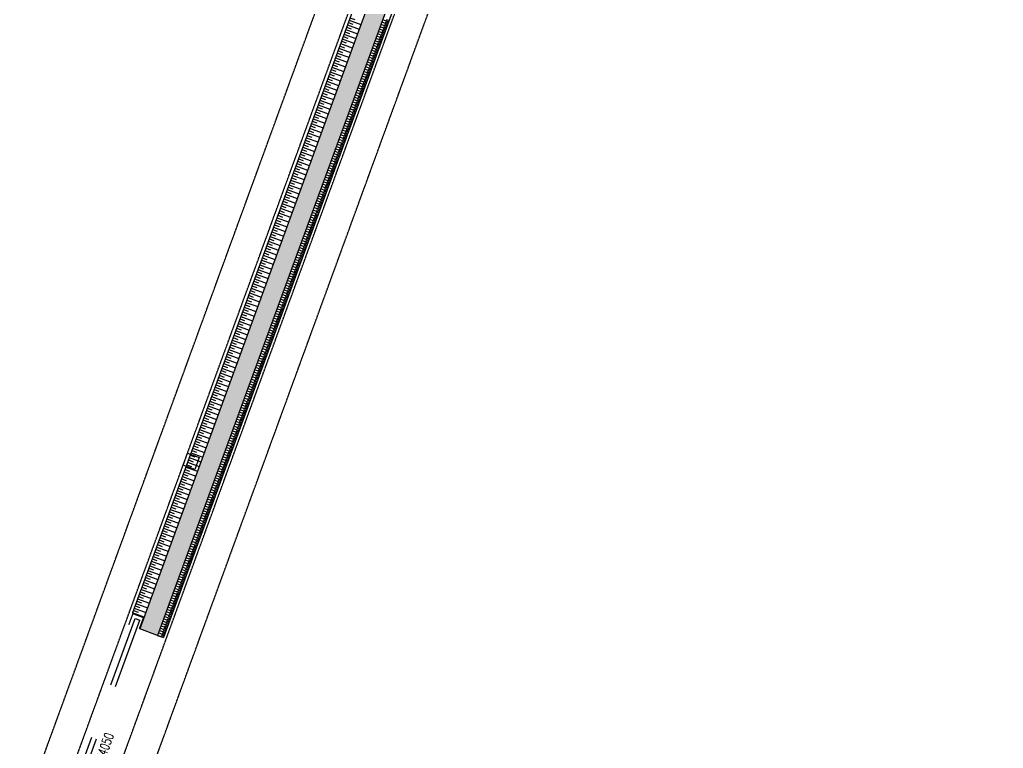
# Model space of a CAD drawing. Extents: x -111898 to 889894, y -2 to 1194865.
# Drawn here: x 631567 to 647303, y 982749 to 994408 of the extents above; entities that cross this region are included whole.
import ezdxf

# ---------------------------------------------------------------- set-up
doc = ezdxf.new("R2010")
doc.units = 0
doc.header["$LTSCALE"] = 10
doc.header["$MEASUREMENT"] = 0
doc.linetypes.add('10平面$0$10平面$0$DASH', pattern=[0.35, 0.25, -0.1])
doc.linetypes.add('10平面$0$DASH', pattern=[0.35, 0.25, -0.1])
doc.layers.get('Defpoints').update_dxf_attribs({"color": 210})
for name, color, linetype in [('0-WALL', 252, 'Continuous'), ('10平面$0$10平面$0$WINDOW', 4, 'Continuous'), ('10平面$0$10平面$0$WINDOW_TEXT', 7, 'Continuous'), ('10平面$0$99平面图例外参$0$A-HATCH-2', 251, 'Continuous'), ('10平面$0$A-LIN-V', 9, 'Continuous'), ('10平面$0$A-SFCE', 30, 'Continuous'), ('10平面$0$A-加建区域', 252, 'Continuous'), ('10平面$0$AS-WALL', 40, 'Continuous'), ('10平面$0$PUB_HATCH', 8, 'Continuous'), ('WALL', 252, 'Continuous')]:
    doc.layers.add(name, color=color, linetype=linetype)
doc.styles.add('10平面$0$10平面$0$_TCH_WINDOW', font='SIMPLEX', dxfattribs={"height": 3.5, "bigfont": 'GBCBIG'})

# ---------------------------------------------------------------- blocks, each defined once
blk = doc.blocks.new('10平面$0$10平面$0$$DorLib2D$00000126')
at = {"color": 0, "linetype": 'Continuous'}
for p, q in [((-0.532, 0.5), (-0.532, 0.9)), ((0.532, 0.9), (0.532, 0.5))]:
    blk.add_line(p, q, dxfattribs=at)
at = {"color": 0, "linetype": '10平面$0$10平面$0$DASH'}
for p, q in [((-0.532, 0.9), (0.532, 0.9)), ((-0.532, 0.5), (0.532, 0.5))]:
    blk.add_line(p, q, dxfattribs=at)
blk = doc.blocks.new('10平面$0$3333')
at = {"layer": '10平面$0$A-SFCE', "const_width": 20}
blk.add_lwpolyline([(-227064, 766320), (-227064, 766510), (-227244, 766510), (-227244, 766320)], dxfattribs=at)
blk = doc.blocks.new('10平面$0$99平面图例外参$0$$LinePat$填挖边坡')
at = {"color": 0}
for p, q in [((0, 0), (0, -1500)), ((300, 0), (300, -600))]:
    blk.add_line(p, q, dxfattribs=at)
at = {"layer": 'Defpoints', "color": 0}
blk.add_point((600, 0), dxfattribs=at)

msp = doc.modelspace()

# ---------------------------------------------------------------- hatches: boundary and pattern name
at = {"layer": '0-WALL'}
h = msp.add_hatch(dxfattribs=at)
h.set_pattern_fill('草坪或沼泽', color=8, scale=400, angle=-0.200257)
h.set_pattern_definition([(359.79974, (-824318.4, 704905.5), (1605.5824, 1594.398), [240, -48, 64, -48, 240, -960]), (359.79974, (-824398.3, 704953.8), (1605.5824, 1594.398), [160, -120, 240, -120, 160, -800]), (359.79974, (-823836, 705591.9), (1605.5824, 1594.398), [200, -80, 200, -1120]), (359.79974, (-824634.9, 705914.7), (1605.5824, 1594.398), [80, -160, 80, -1280]), (89.79974, (-824474.9, 705914.1), (-1594.398, 1605.5824), [144, -1456]), (89.79974, (-823998.3, 704952.4), (-1594.398, 1605.5824), [160, -1440]), (89.79974, (-823596, 705591), (-1594.398, 1605.5824), [160, -1440]), (44.79974, (-823790.3, 704935.7), (5.5922, 1599.9902), [160, -2102.7417]), (134.79974, (-824206.3, 704937.2), (-1599.9902, 5.5922), [160, -2102.7417]), (63.23469, (-823838.3, 704943.9), (5.5922, 1599.99023), [160, -3417.7088]), (75.7635, (-823918.27, 704952.15), (5.59221, 1599.99023), [160, -6436.969]), (75.7635, (-823516.03, 705590.75), (5.59221, 1599.99023), [128, -6468.969]), (75.7635, (-824442.9, 705914), (5.59221, 1599.99023), [112, -6484.969]), (103.835987, (-824078.27, 704952.7), (5.59221, 1599.99023), [160, -6436.969]), (103.835987, (-823676.03, 705591.3), (5.59221, 1599.99023), [128, -6468.969]), (103.835987, (-824506.9, 705914.2), (5.59221, 1599.99023), [112, -6484.969]), (116.364795, (-824158.3, 704945), (5.5922, 1599.99023), [160, -3417.7069])])
edge = h.paths.add_edge_path()
edge.add_line((741503.08, 933538.38), (741712.87, 934018.57))
edge.add_line((741712.87, 934018.57), (745060.96, 941812.89))
edge.add_line((745060.96, 941812.89), (766890.86, 1001849.76))
edge.add_line((766890.86, 1001849.76), (760346.98, 1016169.02))
edge.add_line((760346.98, 1016169.02), (737579.78, 1026362.54))
edge.add_line((737579.78, 1026362.54), (720756.11, 1037729.77))
edge.add_line((720756.11, 1037729.77), (653654.65, 1067773.01))
edge.add_line((653654.65, 1067773.01), (467795.25, 820503.81))
edge.add_line((467795.25, 820503.81), (468143.58, 820404.89))
edge.add_line((468143.58, 820404.89), (647181.92, 1058601.18))
edge.add_line((647181.92, 1058601.18), (648464.56, 1058132.56))
edge.add_line((648464.56, 1058132.56), (650350.23, 1063296.8))
edge.add_line((650350.23, 1063296.8), (720796.15, 1037558.69))
edge.add_line((720796.15, 1037558.69), (718909.6, 1032395.07))
edge.add_line((718909.6, 1032395.07), (725484.49, 1029992.9))
edge.add_line((725484.49, 1029992.9), (726513.26, 1032808.65))
edge.add_line((726513.26, 1032808.65), (729331.07, 1031779.14))
edge.add_line((729331.07, 1031779.14), (728302.36, 1028963.46))
edge.add_line((728302.36, 1028963.46), (747084.56, 1022101.19))
edge.add_line((747084.56, 1022101.19), (755217.14, 1018452.95))
edge.add_arc((743028.5, 1006160.87), 17310.64, -14.619994, 45.242091, ccw=False)
edge.add_line((759778.64, 1001791.54), (760685.99, 1001458.08))
edge.add_line((760685.99, 1001458.08), (765094.65, 999847.31))
edge.add_line((765094.65, 999847.31), (740941.69, 933744.02))
edge.add_line((740941.69, 933744.02), (741503.08, 933538.38))
h = msp.add_hatch(dxfattribs=at)
h.set_pattern_fill('草坪或沼泽', color=8, scale=400, angle=-0.200257)
h.set_pattern_definition([(359.79974, (-824318.4, 704905.5), (1605.5824, 1594.398), [240, -48, 64, -48, 240, -960]), (359.79974, (-824398.3, 704953.8), (1605.5824, 1594.398), [160, -120, 240, -120, 160, -800]), (359.79974, (-823836, 705591.9), (1605.5824, 1594.398), [200, -80, 200, -1120]), (359.79974, (-824634.9, 705914.7), (1605.5824, 1594.398), [80, -160, 80, -1280]), (89.79974, (-824474.9, 705914.1), (-1594.398, 1605.5824), [144, -1456]), (89.79974, (-823998.3, 704952.4), (-1594.398, 1605.5824), [160, -1440]), (89.79974, (-823596, 705591), (-1594.398, 1605.5824), [160, -1440]), (44.79974, (-823790.3, 704935.7), (5.5922, 1599.9902), [160, -2102.7417]), (134.79974, (-824206.3, 704937.2), (-1599.9902, 5.5922), [160, -2102.7417]), (63.23469, (-823838.3, 704943.9), (5.5922, 1599.99023), [160, -3417.7088]), (75.7635, (-823918.27, 704952.15), (5.59221, 1599.99023), [160, -6436.969]), (75.7635, (-823516.03, 705590.75), (5.59221, 1599.99023), [128, -6468.969]), (75.7635, (-824442.9, 705914), (5.59221, 1599.99023), [112, -6484.969]), (103.835987, (-824078.27, 704952.7), (5.59221, 1599.99023), [160, -6436.969]), (103.835987, (-823676.03, 705591.3), (5.59221, 1599.99023), [128, -6468.969]), (103.835987, (-824506.9, 705914.2), (5.59221, 1599.99023), [112, -6484.969]), (116.364795, (-824158.3, 704945), (5.5922, 1599.99023), [160, -3417.7069])])
edge = h.paths.add_edge_path()
edge.add_line((603199.85, 981886.33), (605589.45, 988426.73))
edge.add_line((605589.45, 988426.73), (652393.87, 1048233.38))
edge.add_line((652393.87, 1048233.38), (660764.58, 1045175.06))
edge.add_line((660764.58, 1045175.06), (660781.63, 1045221.72))
edge.add_arc((658997.01, 1045873.74), 1900, -20.070288, 69.930039)
edge.add_line((659649.03, 1047658.36), (658395.23, 1048116.44))
edge.add_arc((654982.82, 1038180.77), 10505.34, 71.044954, 143.375781)
edge.add_line((646551.59, 1044447.88), (600318.87, 982938.92))
edge.add_line((600318.87, 982938.92), (603199.85, 981886.33))
at = {"layer": '10平面$0$PUB_HATCH'}
h = msp.add_hatch(dxfattribs=at)
h.set_pattern_fill('石膏板', color=256, scale=30, angle=-20.070289, style=0)
h.set_pattern_definition([(24.929711, (581260.3, 187846.72), (-44.707476, 96.183378), [24, -82.06602]), (114.929711, (581417.13, 187789.42), (-96.183378, -44.707476), [24, -82.06602])])
h.paths.add_polyline_path([(646701.86, 1020817.85), (633491.08, 984659.62), (633772.86, 984556.67), (646983.64, 1020714.89)])

# ---------------------------------------------------------------- linework, layer by layer
at = {"layer": '10平面$0$A-LIN-V', "color": 8}
for p, q in [((646481.06, 1020796.31), (633371.86, 984916.11)), ((647027.46, 1020543.44), (633866.79, 984522.35)), ((633559.71, 984847.47), (633371.86, 984916.11))]:
    msp.add_line(p, q, dxfattribs=at)
at = {"layer": '10平面$0$A-加建区域'}
msp.add_line((633772.86, 984556.67), (633866.79, 984522.35), dxfattribs=at)
at = {"layer": '10平面$0$AS-WALL', "color": 8}
for p, q in [((646701.86, 1020817.85), (633491.08, 984659.62)), ((646983.64, 1020714.89), (633772.86, 984556.67)), ((633772.86, 984556.67), (633491.08, 984659.62))]:
    msp.add_line(p, q, dxfattribs=at)
at = {"layer": 'Defpoints', "color": 8}
msp.add_lwpolyline([(634251.46, 987469.3), (634439.32, 987400.67), (634370.68, 987212.81), (634182.83, 987281.45)], close=True, dxfattribs=at)
at = {"layer": 'WALL', "color": 8, "linetype": '10平面$0$DASH'}
for p, q in [((625403.07, 961211.24), (656528.83, 1046403.24)), ((625872.71, 961039.65), (656998.47, 1046231.65)), ((624275.94, 961623.04), (639698.12, 1003833.94)), ((624745.58, 961451.46), (640167.76, 1003662.36))]:
    msp.add_line(p, q, dxfattribs=at)
at = {"layer": 'WALL', "color": 8}
msp.add_lwpolyline([(642505.03, 984495.72, 0, 0, 0), (640137.14, 978014.75, 0, 240, 0), (640446, 978860.09, 0, 0, 0)], format="xyseb", dxfattribs=at)

# ---------------------------------------------------------------- block references
at = {"layer": '10平面$0$10平面$0$WINDOW'}
ref = msp.add_blockref('10平面$0$10平面$0$$DorLib2D$00000126', (632851.7, 982763.92), dxfattribs=dict(at, xscale=4000, yscale=200, zscale=200, rotation=69.92971143553007))
ref.add_attrib('A', 'JLM4050', (632865.89, 982382.05), dxfattribs={"layer": '10平面$0$10平面$0$WINDOW_TEXT', "height": 148.75, "rotation": 69.929711, "style": '10平面$0$10平面$0$_TCH_WINDOW', "width": 0.705882})
at = {"layer": '10平面$0$99平面图例外参$0$A-HATCH-2', "color": 8}
for p, xscale, yscale, zscale, rotation in [((636809.9, 994326.1), 0.1335784313857077, 0.1333333333333333, 0.1333333333333333, 69.9297114354072), ((636837.4, 994401.38), 0.1335784313857077, 0.1333333333333333, 0.1333333333333333, 69.9297114354072), ((637438.58, 994298.43), -0.06671885874010625, 0.06666666666666667, 0.06666666666666667, 249.9297114356553), ((637452.32, 994336.03), -0.06671885874010625, 0.06666666666666667, 0.06666666666666667, 249.9297114356553), ((637466.05, 994373.63), -0.06671885874010625, 0.06666666666666667, 0.06666666666666667, 249.9297114356553), ((636754.89, 994175.54), 0.1335784313857077, 0.1333333333333333, 0.1333333333333333, 69.9297114354072), ((636782.39, 994250.82), 0.1335784313857077, 0.1333333333333333, 0.1333333333333333, 69.9297114354072), ((637369.89, 994110.43), -0.06671885874010625, 0.06666666666666667, 0.06666666666666667, 249.9297114356553), ((637383.63, 994148.03), -0.06671885874010625, 0.06666666666666667, 0.06666666666666667, 249.9297114356553), ((637397.37, 994185.63), -0.06671885874010625, 0.06666666666666667, 0.06666666666666667, 249.9297114356553), ((637411.1, 994223.23), -0.06671885874010625, 0.06666666666666667, 0.06666666666666667, 249.9297114356553), ((637424.84, 994260.83), -0.06671885874010625, 0.06666666666666667, 0.06666666666666667, 249.9297114356553), ((636672.37, 993949.7), 0.1335784313857077, 0.1333333333333333, 0.1333333333333333, 69.9297114354072), ((636699.88, 994024.98), 0.1335784313857077, 0.1333333333333333, 0.1333333333333333, 69.9297114354072), ((636727.38, 994100.26), 0.1335784313857077, 0.1333333333333333, 0.1333333333333333, 69.9297114354072), ((637314.94, 993960.03), -0.06671885874010625, 0.06666666666666667, 0.06666666666666667, 249.9297114356553), ((637328.68, 993997.63), -0.06671885874010625, 0.06666666666666667, 0.06666666666666667, 249.9297114356553), ((637342.42, 994035.23), -0.06671885874010625, 0.06666666666666667, 0.06666666666666667, 249.9297114356553), ((637356.15, 994072.83), -0.06671885874010625, 0.06666666666666667, 0.06666666666666667, 249.9297114356553), ((636617.37, 993799.14), 0.1335784313857077, 0.1333333333333333, 0.1333333333333333, 69.9297114354072), ((636644.87, 993874.42), 0.1335784313857077, 0.1333333333333333, 0.1333333333333333, 69.9297114354072), ((637259.99, 993809.63), -0.06671885874010625, 0.06666666666666667, 0.06666666666666667, 249.9297114356553), ((637273.73, 993847.23), -0.06671885874010625, 0.06666666666666667, 0.06666666666666667, 249.9297114356553), ((637287.46, 993884.83), -0.06671885874010625, 0.06666666666666667, 0.06666666666666667, 249.9297114356553), ((637301.2, 993922.43), -0.06671885874010625, 0.06666666666666667, 0.06666666666666667, 249.9297114356553), ((636562.36, 993648.58), 0.1335784313857077, 0.1333333333333333, 0.1333333333333333, 69.9297114354072), ((636589.86, 993723.86), 0.1335784313857077, 0.1333333333333333, 0.1333333333333333, 69.9297114354072), ((637205.04, 993659.22), -0.06671885874010625, 0.06666666666666667, 0.06666666666666667, 249.9297114356553), ((637218.78, 993696.82), -0.06671885874010625, 0.06666666666666667, 0.06666666666666667, 249.9297114356553), ((637232.51, 993734.42), -0.06671885874010625, 0.06666666666666667, 0.06666666666666667, 249.9297114356553), ((637246.25, 993772.02), -0.06671885874010625, 0.06666666666666667, 0.06666666666666667, 249.9297114356553), ((636507.35, 993498.02), 0.1335784313857077, 0.1333333333333333, 0.1333333333333333, 69.9297114354072), ((636534.85, 993573.3), 0.1335784313857077, 0.1333333333333333, 0.1333333333333333, 69.9297114354072), ((637150.09, 993508.82), -0.06671885874010625, 0.06666666666666667, 0.06666666666666667, 249.9297114356553), ((637163.83, 993546.42), -0.06671885874010625, 0.06666666666666667, 0.06666666666666667, 249.9297114356553), ((637177.56, 993584.02), -0.06671885874010625, 0.06666666666666667, 0.06666666666666667, 249.9297114356553), ((637191.3, 993621.62), -0.06671885874010625, 0.06666666666666667, 0.06666666666666667, 249.9297114356553), ((636452.34, 993347.46), 0.1335784313857077, 0.1333333333333333, 0.1333333333333333, 69.9297114354072), ((636479.84, 993422.74), 0.1335784313857077, 0.1333333333333333, 0.1333333333333333, 69.9297114354072), ((637095.14, 993358.42), -0.06671885874010625, 0.06666666666666667, 0.06666666666666667, 249.9297114356553), ((637108.88, 993396.02), -0.06671885874010625, 0.06666666666666667, 0.06666666666666667, 249.9297114356553), ((637122.61, 993433.62), -0.06671885874010625, 0.06666666666666667, 0.06666666666666667, 249.9297114356553), ((637136.35, 993471.22), -0.06671885874010625, 0.06666666666666667, 0.06666666666666667, 249.9297114356553), ((636397.33, 993196.9), 0.1335784313857077, 0.1333333333333333, 0.1333333333333333, 69.9297114354072), ((636424.84, 993272.18), 0.1335784313857077, 0.1333333333333333, 0.1333333333333333, 69.9297114354072), ((637026.45, 993170.42), -0.06671885874010625, 0.06666666666666667, 0.06666666666666667, 249.9297114356553), ((637040.19, 993208.02), -0.06671885874010625, 0.06666666666666667, 0.06666666666666667, 249.9297114356553), ((637053.92, 993245.62), -0.06671885874010625, 0.06666666666666667, 0.06666666666666667, 249.9297114356553), ((637067.66, 993283.22), -0.06671885874010625, 0.06666666666666667, 0.06666666666666667, 249.9297114356553), ((637081.4, 993320.82), -0.06671885874010625, 0.06666666666666667, 0.06666666666666667, 249.9297114356553), ((636342.32, 993046.34), 0.1335784313857077, 0.1333333333333333, 0.1333333333333333, 69.9297114354072), ((636369.83, 993121.62), 0.1335784313857077, 0.1333333333333333, 0.1333333333333333, 69.9297114354072), ((636971.5, 993020.02), -0.06671885874010625, 0.06666666666666667, 0.06666666666666667, 249.9297114356553), ((636985.24, 993057.62), -0.06671885874010625, 0.06666666666666667, 0.06666666666666667, 249.9297114356553), ((636998.97, 993095.22), -0.06671885874010625, 0.06666666666666667, 0.06666666666666667, 249.9297114356553), ((637012.71, 993132.82), -0.06671885874010625, 0.06666666666666667, 0.06666666666666667, 249.9297114356553), ((636287.31, 992895.78), 0.1335784313857077, 0.1333333333333333, 0.1333333333333333, 69.9297114354072), ((636314.82, 992971.06), 0.1335784313857077, 0.1333333333333333, 0.1333333333333333, 69.9297114354072), ((636916.55, 992869.62), -0.06671885874010625, 0.06666666666666667, 0.06666666666666667, 249.9297114356553), ((636930.29, 992907.22), -0.06671885874010625, 0.06666666666666667, 0.06666666666666667, 249.9297114356553), ((636944.02, 992944.82), -0.06671885874010625, 0.06666666666666667, 0.06666666666666667, 249.9297114356553), ((636957.76, 992982.42), -0.06671885874010625, 0.06666666666666667, 0.06666666666666667, 249.9297114356553), ((636232.31, 992745.22), 0.1335784313857077, 0.1333333333333333, 0.1333333333333333, 69.9297114354072), ((636259.81, 992820.5), 0.1335784313857077, 0.1333333333333333, 0.1333333333333333, 69.9297114354072), ((636861.6, 992719.22), -0.06671885874010625, 0.06666666666666667, 0.06666666666666667, 249.9297114356553), ((636875.34, 992756.82), -0.06671885874010625, 0.06666666666666667, 0.06666666666666667, 249.9297114356553), ((636889.07, 992794.42), -0.06671885874010625, 0.06666666666666667, 0.06666666666666667, 249.9297114356553), ((636902.81, 992832.02), -0.06671885874010625, 0.06666666666666667, 0.06666666666666667, 249.9297114356553), ((636177.3, 992594.66), 0.1335784313857077, 0.1333333333333333, 0.1333333333333333, 69.9297114354072), ((636204.8, 992669.94), 0.1335784313857077, 0.1333333333333333, 0.1333333333333333, 69.9297114354072), ((636806.65, 992568.82), -0.06671885874010625, 0.06666666666666667, 0.06666666666666667, 249.9297114356553), ((636820.38, 992606.42), -0.06671885874010625, 0.06666666666666667, 0.06666666666666667, 249.9297114356553), ((636834.12, 992644.02), -0.06671885874010625, 0.06666666666666667, 0.06666666666666667, 249.9297114356553), ((636847.86, 992681.62), -0.06671885874010625, 0.06666666666666667, 0.06666666666666667, 249.9297114356553), ((636122.29, 992444.1), 0.1335784313857077, 0.1333333333333333, 0.1333333333333333, 69.9297114354072), ((636149.79, 992519.38), 0.1335784313857077, 0.1333333333333333, 0.1333333333333333, 69.9297114354072), ((636737.96, 992380.81), -0.06671885874010625, 0.06666666666666667, 0.06666666666666667, 249.9297114356553), ((636751.7, 992418.41), -0.06671885874010625, 0.06666666666666667, 0.06666666666666667, 249.9297114356553), ((636765.43, 992456.01), -0.06671885874010625, 0.06666666666666667, 0.06666666666666667, 249.9297114356553), ((636779.17, 992493.61), -0.06671885874010625, 0.06666666666666667, 0.06666666666666667, 249.9297114356553), ((636792.91, 992531.21), -0.06671885874010625, 0.06666666666666667, 0.06666666666666667, 249.9297114356553), ((636067.28, 992293.54), 0.1335784313857077, 0.1333333333333333, 0.1333333333333333, 69.9297114354072), ((636094.78, 992368.82), 0.1335784313857077, 0.1333333333333333, 0.1333333333333333, 69.9297114354072), ((636683.01, 992230.41), -0.06671885874010625, 0.06666666666666667, 0.06666666666666667, 249.9297114356553), ((636696.75, 992268.01), -0.06671885874010625, 0.06666666666666667, 0.06666666666666667, 249.9297114356553), ((636710.48, 992305.61), -0.06671885874010625, 0.06666666666666667, 0.06666666666666667, 249.9297114356553), ((636724.22, 992343.21), -0.06671885874010625, 0.06666666666666667, 0.06666666666666667, 249.9297114356553), ((635984.77, 992067.7), 0.1335784313857077, 0.1333333333333333, 0.1333333333333333, 69.9297114354072), ((636012.27, 992142.98), 0.1335784313857077, 0.1333333333333333, 0.1333333333333333, 69.9297114354072), ((636039.78, 992218.26), 0.1335784313857077, 0.1333333333333333, 0.1333333333333333, 69.9297114354072), ((636628.06, 992080.01), -0.06671885874010625, 0.06666666666666667, 0.06666666666666667, 249.9297114356553), ((636641.8, 992117.61), -0.06671885874010625, 0.06666666666666667, 0.06666666666666667, 249.9297114356553), ((636655.53, 992155.21), -0.06671885874010625, 0.06666666666666667, 0.06666666666666667, 249.9297114356553), ((636669.27, 992192.81), -0.06671885874010625, 0.06666666666666667, 0.06666666666666667, 249.9297114356553), ((635929.76, 991917.14), 0.1335784313857077, 0.1333333333333333, 0.1333333333333333, 69.9297114354072), ((635957.26, 991992.42), 0.1335784313857077, 0.1333333333333333, 0.1333333333333333, 69.9297114354072), ((636573.11, 991929.61), -0.06671885874010625, 0.06666666666666667, 0.06666666666666667, 249.9297114356553), ((636586.84, 991967.21), -0.06671885874010625, 0.06666666666666667, 0.06666666666666667, 249.9297114356553), ((636600.58, 992004.81), -0.06671885874010625, 0.06666666666666667, 0.06666666666666667, 249.9297114356553), ((636614.32, 992042.41), -0.06671885874010625, 0.06666666666666667, 0.06666666666666667, 249.9297114356553), ((635874.75, 991766.58), 0.1335784313857077, 0.1333333333333333, 0.1333333333333333, 69.9297114354072), ((635902.25, 991841.86), 0.1335784313857077, 0.1333333333333333, 0.1333333333333333, 69.9297114354072), ((636518.16, 991779.21), -0.06671885874010625, 0.06666666666666667, 0.06666666666666667, 249.9297114356553), ((636531.89, 991816.81), -0.06671885874010625, 0.06666666666666667, 0.06666666666666667, 249.9297114356553), ((636545.63, 991854.41), -0.06671885874010625, 0.06666666666666667, 0.06666666666666667, 249.9297114356553), ((636559.37, 991892.01), -0.06671885874010625, 0.06666666666666667, 0.06666666666666667, 249.9297114356553), ((635819.74, 991616.02), 0.1335784313857077, 0.1333333333333333, 0.1333333333333333, 69.9297114354072), ((635847.25, 991691.3), 0.1335784313857077, 0.1333333333333333, 0.1333333333333333, 69.9297114354072), ((636463.21, 991628.81), -0.06671885874010625, 0.06666666666666667, 0.06666666666666667, 249.9297114356553), ((636476.94, 991666.41), -0.06671885874010625, 0.06666666666666667, 0.06666666666666667, 249.9297114356553), ((636490.68, 991704.01), -0.06671885874010625, 0.06666666666666667, 0.06666666666666667, 249.9297114356553), ((636504.42, 991741.61), -0.06671885874010625, 0.06666666666666667, 0.06666666666666667, 249.9297114356553), ((635764.73, 991465.46), 0.1335784313857077, 0.1333333333333333, 0.1333333333333333, 69.9297114354072), ((635792.24, 991540.74), 0.1335784313857077, 0.1333333333333333, 0.1333333333333333, 69.9297114354072), ((636394.52, 991440.81), -0.06671885874010625, 0.06666666666666667, 0.06666666666666667, 249.9297114356553), ((636408.25, 991478.41), -0.06671885874010625, 0.06666666666666667, 0.06666666666666667, 249.9297114356553), ((636421.99, 991516.01), -0.06671885874010625, 0.06666666666666667, 0.06666666666666667, 249.9297114356553), ((636435.73, 991553.61), -0.06671885874010625, 0.06666666666666667, 0.06666666666666667, 249.9297114356553), ((636449.47, 991591.21), -0.06671885874010625, 0.06666666666666667, 0.06666666666666667, 249.9297114356553), ((635709.72, 991314.9), 0.1335784313857077, 0.1333333333333333, 0.1333333333333333, 69.9297114354072), ((635737.23, 991390.18), 0.1335784313857077, 0.1333333333333333, 0.1333333333333333, 69.9297114354072), ((636339.57, 991290.4), -0.06671885874010625, 0.06666666666666667, 0.06666666666666667, 249.9297114356553), ((636353.3, 991328), -0.06671885874010625, 0.06666666666666667, 0.06666666666666667, 249.9297114356553), ((636367.04, 991365.61), -0.06671885874010625, 0.06666666666666667, 0.06666666666666667, 249.9297114356553), ((636380.78, 991403.21), -0.06671885874010625, 0.06666666666666667, 0.06666666666666667, 249.9297114356553), ((635654.72, 991164.34), 0.1335784313857077, 0.1333333333333333, 0.1333333333333333, 69.9297114354072), ((635682.22, 991239.62), 0.1335784313857077, 0.1333333333333333, 0.1333333333333333, 69.9297114354072), ((636284.62, 991140), -0.06671885874010625, 0.06666666666666667, 0.06666666666666667, 249.9297114356553), ((636298.35, 991177.6), -0.06671885874010625, 0.06666666666666667, 0.06666666666666667, 249.9297114356553), ((636312.09, 991215.2), -0.06671885874010625, 0.06666666666666667, 0.06666666666666667, 249.9297114356553), ((636325.83, 991252.8), -0.06671885874010625, 0.06666666666666667, 0.06666666666666667, 249.9297114356553), ((635599.71, 991013.78), 0.1335784313857077, 0.1333333333333333, 0.1333333333333333, 69.9297114354072), ((635627.21, 991089.06), 0.1335784313857077, 0.1333333333333333, 0.1333333333333333, 69.9297114354072), ((636229.67, 990989.6), -0.06671885874010625, 0.06666666666666667, 0.06666666666666667, 249.9297114356553), ((636243.4, 991027.2), -0.06671885874010625, 0.06666666666666667, 0.06666666666666667, 249.9297114356553), ((636257.14, 991064.8), -0.06671885874010625, 0.06666666666666667, 0.06666666666666667, 249.9297114356553), ((636270.88, 991102.4), -0.06671885874010625, 0.06666666666666667, 0.06666666666666667, 249.9297114356553), ((635544.7, 990863.22), 0.1335784313857077, 0.1333333333333333, 0.1333333333333333, 69.9297114354072), ((635572.2, 990938.5), 0.1335784313857077, 0.1333333333333333, 0.1333333333333333, 69.9297114354072), ((636174.71, 990839.2), -0.06671885874010625, 0.06666666666666667, 0.06666666666666667, 249.9297114356553), ((636188.45, 990876.8), -0.06671885874010625, 0.06666666666666667, 0.06666666666666667, 249.9297114356553), ((636202.19, 990914.4), -0.06671885874010625, 0.06666666666666667, 0.06666666666666667, 249.9297114356553), ((636215.93, 990952), -0.06671885874010625, 0.06666666666666667, 0.06666666666666667, 249.9297114356553), ((635489.69, 990712.66), 0.1335784313857077, 0.1333333333333333, 0.1333333333333333, 69.9297114354072), ((635517.19, 990787.94), 0.1335784313857077, 0.1333333333333333, 0.1333333333333333, 69.9297114354072), ((636106.03, 990651.2), -0.06671885874010625, 0.06666666666666667, 0.06666666666666667, 249.9297114356553), ((636119.76, 990688.8), -0.06671885874010625, 0.06666666666666667, 0.06666666666666667, 249.9297114356553), ((636133.5, 990726.4), -0.06671885874010625, 0.06666666666666667, 0.06666666666666667, 249.9297114356553), ((636147.24, 990764), -0.06671885874010625, 0.06666666666666667, 0.06666666666666667, 249.9297114356553), ((636160.98, 990801.6), -0.06671885874010625, 0.06666666666666667, 0.06666666666666667, 249.9297114356553), ((635434.68, 990562.1), 0.1335784313857077, 0.1333333333333333, 0.1333333333333333, 69.9297114354072), ((635462.19, 990637.38), 0.1335784313857077, 0.1333333333333333, 0.1333333333333333, 69.9297114354072), ((636051.08, 990500.8), -0.06671885874010625, 0.06666666666666667, 0.06666666666666667, 249.9297114356553), ((636064.81, 990538.4), -0.06671885874010625, 0.06666666666666667, 0.06666666666666667, 249.9297114356553), ((636078.55, 990576), -0.06671885874010625, 0.06666666666666667, 0.06666666666666667, 249.9297114356553), ((636092.29, 990613.6), -0.06671885874010625, 0.06666666666666667, 0.06666666666666667, 249.9297114356553), ((635352.17, 990336.26), 0.1335784313857077, 0.1333333333333333, 0.1333333333333333, 69.9297114354072), ((635379.67, 990411.54), 0.1335784313857077, 0.1333333333333333, 0.1333333333333333, 69.9297114354072), ((635407.18, 990486.82), 0.1335784313857077, 0.1333333333333333, 0.1333333333333333, 69.9297114354072), ((635996.13, 990350.4), -0.06671885874010625, 0.06666666666666667, 0.06666666666666667, 249.9297114356553), ((636009.86, 990388), -0.06671885874010625, 0.06666666666666667, 0.06666666666666667, 249.9297114356553), ((636023.6, 990425.6), -0.06671885874010625, 0.06666666666666667, 0.06666666666666667, 249.9297114356553), ((636037.34, 990463.2), -0.06671885874010625, 0.06666666666666667, 0.06666666666666667, 249.9297114356553), ((635297.16, 990185.7), 0.1335784313857077, 0.1333333333333333, 0.1333333333333333, 69.9297114354072), ((635324.66, 990260.98), 0.1335784313857077, 0.1333333333333333, 0.1333333333333333, 69.9297114354072), ((635941.17, 990200), -0.06671885874010625, 0.06666666666666667, 0.06666666666666667, 249.9297114356553), ((635954.91, 990237.6), -0.06671885874010625, 0.06666666666666667, 0.06666666666666667, 249.9297114356553), ((635968.65, 990275.2), -0.06671885874010625, 0.06666666666666667, 0.06666666666666667, 249.9297114356553), ((635982.39, 990312.8), -0.06671885874010625, 0.06666666666666667, 0.06666666666666667, 249.9297114356553), ((635242.15, 990035.14), 0.1335784313857077, 0.1333333333333333, 0.1333333333333333, 69.9297114354072), ((635269.66, 990110.42), 0.1335784313857077, 0.1333333333333333, 0.1333333333333333, 69.9297114354072), ((635886.22, 990049.59), -0.06671885874010625, 0.06666666666666667, 0.06666666666666667, 249.9297114356553), ((635899.96, 990087.19), -0.06671885874010625, 0.06666666666666667, 0.06666666666666667, 249.9297114356553), ((635913.7, 990124.8), -0.06671885874010625, 0.06666666666666667, 0.06666666666666667, 249.9297114356553), ((635927.44, 990162.4), -0.06671885874010625, 0.06666666666666667, 0.06666666666666667, 249.9297114356553), ((635187.14, 989884.58), 0.1335784313857077, 0.1333333333333333, 0.1333333333333333, 69.9297114354072), ((635214.65, 989959.86), 0.1335784313857077, 0.1333333333333333, 0.1333333333333333, 69.9297114354072), ((635817.54, 989861.59), -0.06671885874010625, 0.06666666666666667, 0.06666666666666667, 249.9297114356553), ((635831.27, 989899.19), -0.06671885874010625, 0.06666666666666667, 0.06666666666666667, 249.9297114356553), ((635845.01, 989936.79), -0.06671885874010625, 0.06666666666666667, 0.06666666666666667, 249.9297114356553), ((635858.75, 989974.39), -0.06671885874010625, 0.06666666666666667, 0.06666666666666667, 249.9297114356553), ((635872.49, 990011.99), -0.06671885874010625, 0.06666666666666667, 0.06666666666666667, 249.9297114356553), ((635132.13, 989734.02), 0.1335784313857077, 0.1333333333333333, 0.1333333333333333, 69.9297114354072), ((635159.64, 989809.3), 0.1335784313857077, 0.1333333333333333, 0.1333333333333333, 69.9297114354072), ((635762.59, 989711.19), -0.06671885874010625, 0.06666666666666667, 0.06666666666666667, 249.9297114356553), ((635776.32, 989748.79), -0.06671885874010625, 0.06666666666666667, 0.06666666666666667, 249.9297114356553), ((635790.06, 989786.39), -0.06671885874010625, 0.06666666666666667, 0.06666666666666667, 249.9297114356553), ((635803.8, 989823.99), -0.06671885874010625, 0.06666666666666667, 0.06666666666666667, 249.9297114356553), ((635077.13, 989583.46), 0.1335784313857077, 0.1333333333333333, 0.1333333333333333, 69.9297114354072), ((635104.63, 989658.74), 0.1335784313857077, 0.1333333333333333, 0.1333333333333333, 69.9297114354072), ((635707.63, 989560.79), -0.06671885874010625, 0.06666666666666667, 0.06666666666666667, 249.9297114356553), ((635721.37, 989598.39), -0.06671885874010625, 0.06666666666666667, 0.06666666666666667, 249.9297114356553), ((635735.11, 989635.99), -0.06671885874010625, 0.06666666666666667, 0.06666666666666667, 249.9297114356553), ((635748.85, 989673.59), -0.06671885874010625, 0.06666666666666667, 0.06666666666666667, 249.9297114356553), ((635022.12, 989432.9), 0.1335784313857077, 0.1333333333333333, 0.1333333333333333, 69.9297114354072), ((635049.62, 989508.18), 0.1335784313857077, 0.1333333333333333, 0.1333333333333333, 69.9297114354072), ((635652.68, 989410.39), -0.06671885874010625, 0.06666666666666667, 0.06666666666666667, 249.9297114356553), ((635666.42, 989447.99), -0.06671885874010625, 0.06666666666666667, 0.06666666666666667, 249.9297114356553), ((635680.16, 989485.59), -0.06671885874010625, 0.06666666666666667, 0.06666666666666667, 249.9297114356553), ((635693.9, 989523.19), -0.06671885874010625, 0.06666666666666667, 0.06666666666666667, 249.9297114356553), ((634967.11, 989282.34), 0.1335784313857077, 0.1333333333333333, 0.1333333333333333, 69.9297114354072), ((634994.61, 989357.62), 0.1335784313857077, 0.1333333333333333, 0.1333333333333333, 69.9297114354072), ((635597.73, 989259.99), -0.06671885874010625, 0.06666666666666667, 0.06666666666666667, 249.9297114356553), ((635611.47, 989297.59), -0.06671885874010625, 0.06666666666666667, 0.06666666666666667, 249.9297114356553), ((635625.21, 989335.19), -0.06671885874010625, 0.06666666666666667, 0.06666666666666667, 249.9297114356553), ((635638.95, 989372.79), -0.06671885874010625, 0.06666666666666667, 0.06666666666666667, 249.9297114356553), ((634912.1, 989131.78), 0.1335784313857077, 0.1333333333333333, 0.1333333333333333, 69.9297114354072), ((634939.6, 989207.06), 0.1335784313857077, 0.1333333333333333, 0.1333333333333333, 69.9297114354072), ((635542.78, 989109.59), -0.06671885874010625, 0.06666666666666667, 0.06666666666666667, 249.9297114356553), ((635556.52, 989147.19), -0.06671885874010625, 0.06666666666666667, 0.06666666666666667, 249.9297114356553), ((635570.26, 989184.79), -0.06671885874010625, 0.06666666666666667, 0.06666666666666667, 249.9297114356553), ((635584, 989222.39), -0.06671885874010625, 0.06666666666666667, 0.06666666666666667, 249.9297114356553), ((634857.09, 988981.22), 0.1335784313857077, 0.1333333333333333, 0.1333333333333333, 69.9297114354072), ((634884.6, 989056.5), 0.1335784313857077, 0.1333333333333333, 0.1333333333333333, 69.9297114354072), ((635474.09, 988921.59), -0.06671885874010625, 0.06666666666666667, 0.06666666666666667, 249.9297114356553), ((635487.83, 988959.19), -0.06671885874010625, 0.06666666666666667, 0.06666666666666667, 249.9297114356553), ((635501.57, 988996.79), -0.06671885874010625, 0.06666666666666667, 0.06666666666666667, 249.9297114356553), ((635515.31, 989034.39), -0.06671885874010625, 0.06666666666666667, 0.06666666666666667, 249.9297114356553), ((635529.05, 989071.99), -0.06671885874010625, 0.06666666666666667, 0.06666666666666667, 249.9297114356553), ((634802.08, 988830.66), 0.1335784313857077, 0.1333333333333333, 0.1333333333333333, 69.9297114354072), ((634829.59, 988905.94), 0.1335784313857077, 0.1333333333333333, 0.1333333333333333, 69.9297114354072), ((635419.14, 988771.18), -0.06671885874010625, 0.06666666666666667, 0.06666666666666667, 249.9297114356553), ((635432.88, 988808.78), -0.06671885874010625, 0.06666666666666667, 0.06666666666666667, 249.9297114356553), ((635446.62, 988846.38), -0.06671885874010625, 0.06666666666666667, 0.06666666666666667, 249.9297114356553), ((635460.36, 988883.98), -0.06671885874010625, 0.06666666666666667, 0.06666666666666667, 249.9297114356553), ((634719.57, 988604.82), 0.1335784313857077, 0.1333333333333333, 0.1333333333333333, 69.9297114354072), ((634747.07, 988680.1), 0.1335784313857077, 0.1333333333333333, 0.1333333333333333, 69.9297114354072), ((634774.58, 988755.38), 0.1335784313857077, 0.1333333333333333, 0.1333333333333333, 69.9297114354072), ((635364.19, 988620.78), -0.06671885874010625, 0.06666666666666667, 0.06666666666666667, 249.9297114356553), ((635377.93, 988658.38), -0.06671885874010625, 0.06666666666666667, 0.06666666666666667, 249.9297114356553), ((635391.67, 988695.98), -0.06671885874010625, 0.06666666666666667, 0.06666666666666667, 249.9297114356553), ((635405.41, 988733.58), -0.06671885874010625, 0.06666666666666667, 0.06666666666666667, 249.9297114356553), ((634664.56, 988454.26), 0.1335784313857077, 0.1333333333333333, 0.1333333333333333, 69.9297114354072), ((634692.07, 988529.54), 0.1335784313857077, 0.1333333333333333, 0.1333333333333333, 69.9297114354072), ((635309.24, 988470.38), -0.06671885874010625, 0.06666666666666667, 0.06666666666666667, 249.9297114356553), ((635322.98, 988507.98), -0.06671885874010625, 0.06666666666666667, 0.06666666666666667, 249.9297114356553), ((635336.72, 988545.58), -0.06671885874010625, 0.06666666666666667, 0.06666666666666667, 249.9297114356553), ((635350.46, 988583.18), -0.06671885874010625, 0.06666666666666667, 0.06666666666666667, 249.9297114356553), ((634609.55, 988303.7), 0.1335784313857077, 0.1333333333333333, 0.1333333333333333, 69.9297114354072), ((634637.06, 988378.98), 0.1335784313857077, 0.1333333333333333, 0.1333333333333333, 69.9297114354072), ((635254.29, 988319.98), -0.06671885874010625, 0.06666666666666667, 0.06666666666666667, 249.9297114356553), ((635268.03, 988357.58), -0.06671885874010625, 0.06666666666666667, 0.06666666666666667, 249.9297114356553), ((635281.77, 988395.18), -0.06671885874010625, 0.06666666666666667, 0.06666666666666667, 249.9297114356553), ((635295.51, 988432.78), -0.06671885874010625, 0.06666666666666667, 0.06666666666666667, 249.9297114356553), ((634554.54, 988153.14), 0.1335784313857077, 0.1333333333333333, 0.1333333333333333, 69.9297114354072), ((634582.05, 988228.42), 0.1335784313857077, 0.1333333333333333, 0.1333333333333333, 69.9297114354072), ((635185.6, 988131.98), -0.06671885874010625, 0.06666666666666667, 0.06666666666666667, 249.9297114356553), ((635199.34, 988169.58), -0.06671885874010625, 0.06666666666666667, 0.06666666666666667, 249.9297114356553), ((635213.08, 988207.18), -0.06671885874010625, 0.06666666666666667, 0.06666666666666667, 249.9297114356553), ((635226.82, 988244.78), -0.06671885874010625, 0.06666666666666667, 0.06666666666666667, 249.9297114356553), ((635240.55, 988282.38), -0.06671885874010625, 0.06666666666666667, 0.06666666666666667, 249.9297114356553), ((634499.54, 988002.58), 0.1335784313857077, 0.1333333333333333, 0.1333333333333333, 69.9297114354072), ((634527.04, 988077.86), 0.1335784313857077, 0.1333333333333333, 0.1333333333333333, 69.9297114354072), ((635130.65, 987981.58), -0.06671885874010625, 0.06666666666666667, 0.06666666666666667, 249.9297114356553), ((635144.39, 988019.18), -0.06671885874010625, 0.06666666666666667, 0.06666666666666667, 249.9297114356553), ((635158.13, 988056.78), -0.06671885874010625, 0.06666666666666667, 0.06666666666666667, 249.9297114356553), ((635171.87, 988094.38), -0.06671885874010625, 0.06666666666666667, 0.06666666666666667, 249.9297114356553), ((634444.53, 987852.02), 0.1335784313857077, 0.1333333333333333, 0.1333333333333333, 69.9297114354072), ((634472.03, 987927.3), 0.1335784313857077, 0.1333333333333333, 0.1333333333333333, 69.9297114354072), ((635075.7, 987831.18), -0.06671885874010625, 0.06666666666666667, 0.06666666666666667, 249.9297114356553), ((635089.44, 987868.78), -0.06671885874010625, 0.06666666666666667, 0.06666666666666667, 249.9297114356553), ((635103.18, 987906.38), -0.06671885874010625, 0.06666666666666667, 0.06666666666666667, 249.9297114356553), ((635116.92, 987943.98), -0.06671885874010625, 0.06666666666666667, 0.06666666666666667, 249.9297114356553), ((634389.52, 987701.46), 0.1335784313857077, 0.1333333333333333, 0.1333333333333333, 69.9297114354072), ((634417.02, 987776.74), 0.1335784313857077, 0.1333333333333333, 0.1333333333333333, 69.9297114354072), ((635020.75, 987680.78), -0.06671885874010625, 0.06666666666666667, 0.06666666666666667, 249.9297114356553), ((635034.49, 987718.38), -0.06671885874010625, 0.06666666666666667, 0.06666666666666667, 249.9297114356553), ((635048.23, 987755.98), -0.06671885874010625, 0.06666666666666667, 0.06666666666666667, 249.9297114356553), ((635061.96, 987793.58), -0.06671885874010625, 0.06666666666666667, 0.06666666666666667, 249.9297114356553), ((634334.51, 987550.9), 0.1335784313857077, 0.1333333333333333, 0.1333333333333333, 69.9297114354072), ((634362.01, 987626.18), 0.1335784313857077, 0.1333333333333333, 0.1333333333333333, 69.9297114354072), ((634965.8, 987530.37), -0.06671885874010625, 0.06666666666666667, 0.06666666666666667, 249.9297114356553), ((634979.54, 987567.97), -0.06671885874010625, 0.06666666666666667, 0.06666666666666667, 249.9297114356553), ((634993.28, 987605.57), -0.06671885874010625, 0.06666666666666667, 0.06666666666666667, 249.9297114356553), ((635007.01, 987643.17), -0.06671885874010625, 0.06666666666666667, 0.06666666666666667, 249.9297114356553), ((634279.5, 987400.34), 0.1335784313857077, 0.1333333333333333, 0.1333333333333333, 69.9297114354072), ((634307.01, 987475.62), 0.1335784313857077, 0.1333333333333333, 0.1333333333333333, 69.9297114354072), ((634910.85, 987379.97), -0.06671885874010625, 0.06666666666666667, 0.06666666666666667, 249.9297114356553), ((634924.59, 987417.57), -0.06671885874010625, 0.06666666666666667, 0.06666666666666667, 249.9297114356553), ((634938.33, 987455.17), -0.06671885874010625, 0.06666666666666667, 0.06666666666666667, 249.9297114356553), ((634952.06, 987492.77), -0.06671885874010625, 0.06666666666666667, 0.06666666666666667, 249.9297114356553), ((634224.49, 987249.78), 0.1335784313857077, 0.1333333333333333, 0.1333333333333333, 69.9297114354072), ((634252, 987325.06), 0.1335784313857077, 0.1333333333333333, 0.1333333333333333, 69.9297114354072), ((634842.16, 987191.97), -0.06671885874010625, 0.06666666666666667, 0.06666666666666667, 249.9297114356553), ((634855.9, 987229.57), -0.06671885874010625, 0.06666666666666667, 0.06666666666666667, 249.9297114356553), ((634869.64, 987267.17), -0.06671885874010625, 0.06666666666666667, 0.06666666666666667, 249.9297114356553), ((634883.38, 987304.77), -0.06671885874010625, 0.06666666666666667, 0.06666666666666667, 249.9297114356553), ((634897.11, 987342.37), -0.06671885874010625, 0.06666666666666667, 0.06666666666666667, 249.9297114356553), ((634169.48, 987099.22), 0.1335784313857077, 0.1333333333333333, 0.1333333333333333, 69.9297114354072), ((634196.99, 987174.5), 0.1335784313857077, 0.1333333333333333, 0.1333333333333333, 69.9297114354072), ((634787.21, 987041.57), -0.06671885874010625, 0.06666666666666667, 0.06666666666666667, 249.9297114356553), ((634800.95, 987079.17), -0.06671885874010625, 0.06666666666666667, 0.06666666666666667, 249.9297114356553), ((634814.69, 987116.77), -0.06671885874010625, 0.06666666666666667, 0.06666666666666667, 249.9297114356553), ((634828.42, 987154.37), -0.06671885874010625, 0.06666666666666667, 0.06666666666666667, 249.9297114356553), ((634086.97, 986873.39), 0.1335784313857077, 0.1333333333333333, 0.1333333333333333, 69.9297114354072), ((634114.48, 986948.67), 0.1335784313857077, 0.1333333333333333, 0.1333333333333333, 69.9297114354072), ((634141.98, 987023.95), 0.1335784313857077, 0.1333333333333333, 0.1333333333333333, 69.9297114354072), ((634732.26, 986891.17), -0.06671885874010625, 0.06666666666666667, 0.06666666666666667, 249.9297114356553), ((634746, 986928.77), -0.06671885874010625, 0.06666666666666667, 0.06666666666666667, 249.9297114356553), ((634759.74, 986966.37), -0.06671885874010625, 0.06666666666666667, 0.06666666666666667, 249.9297114356553), ((634773.47, 987003.97), -0.06671885874010625, 0.06666666666666667, 0.06666666666666667, 249.9297114356553), ((634031.96, 986722.83), 0.1335784313857077, 0.1333333333333333, 0.1333333333333333, 69.9297114354072), ((634059.47, 986798.11), 0.1335784313857077, 0.1333333333333333, 0.1333333333333333, 69.9297114354072), ((634677.31, 986740.77), -0.06671885874010625, 0.06666666666666667, 0.06666666666666667, 249.9297114356553), ((634691.05, 986778.37), -0.06671885874010625, 0.06666666666666667, 0.06666666666666667, 249.9297114356553), ((634704.79, 986815.97), -0.06671885874010625, 0.06666666666666667, 0.06666666666666667, 249.9297114356553), ((634718.52, 986853.57), -0.06671885874010625, 0.06666666666666667, 0.06666666666666667, 249.9297114356553), ((633976.95, 986572.27), 0.1335784313857077, 0.1333333333333333, 0.1333333333333333, 69.9297114354072), ((634004.46, 986647.55), 0.1335784313857077, 0.1333333333333333, 0.1333333333333333, 69.9297114354072), ((634622.36, 986590.37), -0.06671885874010625, 0.06666666666666667, 0.06666666666666667, 249.9297114356553), ((634636.1, 986627.97), -0.06671885874010625, 0.06666666666666667, 0.06666666666666667, 249.9297114356553), ((634649.84, 986665.57), -0.06671885874010625, 0.06666666666666667, 0.06666666666666667, 249.9297114356553), ((634663.57, 986703.17), -0.06671885874010625, 0.06666666666666667, 0.06666666666666667, 249.9297114356553), ((633921.95, 986421.71), 0.1335784313857077, 0.1333333333333333, 0.1333333333333333, 69.9297114354072), ((633949.45, 986496.99), 0.1335784313857077, 0.1333333333333333, 0.1333333333333333, 69.9297114354072), ((634553.67, 986402.36), -0.06671885874010625, 0.06666666666666667, 0.06666666666666667, 249.9297114356553), ((634567.41, 986439.97), -0.06671885874010625, 0.06666666666666667, 0.06666666666666667, 249.9297114356553), ((634581.15, 986477.57), -0.06671885874010625, 0.06666666666666667, 0.06666666666666667, 249.9297114356553), ((634594.88, 986515.17), -0.06671885874010625, 0.06666666666666667, 0.06666666666666667, 249.9297114356553), ((634608.62, 986552.77), -0.06671885874010625, 0.06666666666666667, 0.06666666666666667, 249.9297114356553), ((633866.94, 986271.15), 0.1335784313857077, 0.1333333333333333, 0.1333333333333333, 69.9297114354072), ((633894.44, 986346.43), 0.1335784313857077, 0.1333333333333333, 0.1333333333333333, 69.9297114354072), ((634498.72, 986251.96), -0.06671885874010625, 0.06666666666666667, 0.06666666666666667, 249.9297114356553), ((634512.46, 986289.56), -0.06671885874010625, 0.06666666666666667, 0.06666666666666667, 249.9297114356553), ((634526.2, 986327.16), -0.06671885874010625, 0.06666666666666667, 0.06666666666666667, 249.9297114356553), ((634539.93, 986364.76), -0.06671885874010625, 0.06666666666666667, 0.06666666666666667, 249.9297114356553), ((633811.93, 986120.59), 0.1335784313857077, 0.1333333333333333, 0.1333333333333333, 69.9297114354072), ((633839.43, 986195.87), 0.1335784313857077, 0.1333333333333333, 0.1333333333333333, 69.9297114354072), ((634443.77, 986101.56), -0.06671885874010625, 0.06666666666666667, 0.06666666666666667, 249.9297114356553), ((634457.51, 986139.16), -0.06671885874010625, 0.06666666666666667, 0.06666666666666667, 249.9297114356553), ((634471.25, 986176.76), -0.06671885874010625, 0.06666666666666667, 0.06666666666666667, 249.9297114356553), ((634484.98, 986214.36), -0.06671885874010625, 0.06666666666666667, 0.06666666666666667, 249.9297114356553), ((633756.92, 985970.03), 0.1335784313857077, 0.1333333333333333, 0.1333333333333333, 69.9297114354072), ((633784.42, 986045.31), 0.1335784313857077, 0.1333333333333333, 0.1333333333333333, 69.9297114354072), ((634388.82, 985951.16), -0.06671885874010625, 0.06666666666666667, 0.06666666666666667, 249.9297114356553), ((634402.56, 985988.76), -0.06671885874010625, 0.06666666666666667, 0.06666666666666667, 249.9297114356553), ((634416.3, 986026.36), -0.06671885874010625, 0.06666666666666667, 0.06666666666666667, 249.9297114356553), ((634430.03, 986063.96), -0.06671885874010625, 0.06666666666666667, 0.06666666666666667, 249.9297114356553), ((633701.91, 985819.47), 0.1335784313857077, 0.1333333333333333, 0.1333333333333333, 69.9297114354072), ((633729.42, 985894.75), 0.1335784313857077, 0.1333333333333333, 0.1333333333333333, 69.9297114354072), ((634333.87, 985800.76), -0.06671885874010625, 0.06666666666666667, 0.06666666666666667, 249.9297114356553), ((634347.61, 985838.36), -0.06671885874010625, 0.06666666666666667, 0.06666666666666667, 249.9297114356553), ((634361.34, 985875.96), -0.06671885874010625, 0.06666666666666667, 0.06666666666666667, 249.9297114356553), ((634375.08, 985913.56), -0.06671885874010625, 0.06666666666666667, 0.06666666666666667, 249.9297114356553), ((633646.9, 985668.91), 0.1335784313857077, 0.1333333333333333, 0.1333333333333333, 69.9297114354072), ((633674.41, 985744.19), 0.1335784313857077, 0.1333333333333333, 0.1333333333333333, 69.9297114354072), ((634278.92, 985650.36), -0.06671885874010625, 0.06666666666666667, 0.06666666666666667, 249.9297114356553), ((634292.66, 985687.96), -0.06671885874010625, 0.06666666666666667, 0.06666666666666667, 249.9297114356553), ((634306.39, 985725.56), -0.06671885874010625, 0.06666666666666667, 0.06666666666666667, 249.9297114356553), ((634320.13, 985763.16), -0.06671885874010625, 0.06666666666666667, 0.06666666666666667, 249.9297114356553), ((633591.89, 985518.35), 0.1335784313857077, 0.1333333333333333, 0.1333333333333333, 69.9297114354072), ((633619.4, 985593.63), 0.1335784313857077, 0.1333333333333333, 0.1333333333333333, 69.9297114354072), ((634210.23, 985462.36), -0.06671885874010625, 0.06666666666666667, 0.06666666666666667, 249.9297114356553), ((634223.97, 985499.96), -0.06671885874010625, 0.06666666666666667, 0.06666666666666667, 249.9297114356553), ((634237.71, 985537.56), -0.06671885874010625, 0.06666666666666667, 0.06666666666666667, 249.9297114356553), ((634251.44, 985575.16), -0.06671885874010625, 0.06666666666666667, 0.06666666666666667, 249.9297114356553), ((634265.18, 985612.76), -0.06671885874010625, 0.06666666666666667, 0.06666666666666667, 249.9297114356553), ((633536.89, 985367.79), 0.1335784313857077, 0.1333333333333333, 0.1333333333333333, 69.9297114354072), ((633564.39, 985443.07), 0.1335784313857077, 0.1333333333333333, 0.1333333333333333, 69.9297114354072), ((634155.28, 985311.96), -0.06671885874010625, 0.06666666666666667, 0.06666666666666667, 249.9297114356553), ((634169.02, 985349.56), -0.06671885874010625, 0.06666666666666667, 0.06666666666666667, 249.9297114356553), ((634182.76, 985387.16), -0.06671885874010625, 0.06666666666666667, 0.06666666666666667, 249.9297114356553), ((634196.49, 985424.76), -0.06671885874010625, 0.06666666666666667, 0.06666666666666667, 249.9297114356553), ((633454.37, 985141.95), 0.1335784313857077, 0.1333333333333333, 0.1333333333333333, 69.9297114354072), ((633481.88, 985217.23), 0.1335784313857077, 0.1333333333333333, 0.1333333333333333, 69.9297114354072), ((633509.38, 985292.51), 0.1335784313857077, 0.1333333333333333, 0.1333333333333333, 69.9297114354072), ((634100.33, 985161.55), -0.06671885874010625, 0.06666666666666667, 0.06666666666666667, 249.9297114356553), ((634114.07, 985199.15), -0.06671885874010625, 0.06666666666666667, 0.06666666666666667, 249.9297114356553), ((634127.8, 985236.76), -0.06671885874010625, 0.06666666666666667, 0.06666666666666667, 249.9297114356553), ((634141.54, 985274.36), -0.06671885874010625, 0.06666666666666667, 0.06666666666666667, 249.9297114356553), ((633399.36, 984991.39), 0.1335784313857077, 0.1333333333333333, 0.1333333333333333, 69.9297114354072), ((633426.87, 985066.67), 0.1335784313857077, 0.1333333333333333, 0.1333333333333333, 69.9297114354072), ((634045.38, 985011.15), -0.06671885874010625, 0.06666666666666667, 0.06666666666666667, 249.9297114356553), ((634059.12, 985048.75), -0.06671885874010625, 0.06666666666666667, 0.06666666666666667, 249.9297114356553), ((634072.85, 985086.35), -0.06671885874010625, 0.06666666666666667, 0.06666666666666667, 249.9297114356553), ((634086.59, 985123.95), -0.06671885874010625, 0.06666666666666667, 0.06666666666666667, 249.9297114356553), ((633371.86, 984916.11), 0.1335784313857077, 0.1333333333333333, 0.1333333333333333, 69.9297114354072), ((633990.43, 984860.75), -0.06671885874010625, 0.06666666666666667, 0.06666666666666667, 249.9297114356553), ((634004.17, 984898.35), -0.06671885874010625, 0.06666666666666667, 0.06666666666666667, 249.9297114356553), ((634017.9, 984935.95), -0.06671885874010625, 0.06666666666666667, 0.06666666666666667, 249.9297114356553), ((634031.64, 984973.55), -0.06671885874010625, 0.06666666666666667, 0.06666666666666667, 249.9297114356553), ((633921.74, 984672.75), -0.06671885874010625, 0.06666666666666667, 0.06666666666666667, 249.9297114356553), ((633935.48, 984710.35), -0.06671885874010625, 0.06666666666666667, 0.06666666666666667, 249.9297114356553), ((633949.21, 984747.95), -0.06671885874010625, 0.06666666666666667, 0.06666666666666667, 249.9297114356553), ((633962.95, 984785.55), -0.06671885874010625, 0.06666666666666667, 0.06666666666666667, 249.9297114356553), ((633976.69, 984823.15), -0.06671885874010625, 0.06666666666666667, 0.06666666666666667, 249.9297114356553), ((633866.79, 984522.35), -0.06671885874010625, 0.06666666666666667, 0.06666666666666667, 249.9297114356553), ((633880.53, 984559.95), -0.06671885874010625, 0.06666666666666667, 0.06666666666666667, 249.9297114356553), ((633894.26, 984597.55), -0.06671885874010625, 0.06666666666666667, 0.06666666666666667, 249.9297114356553), ((633908, 984635.15), -0.06671885874010625, 0.06666666666666667, 0.06666666666666667, 249.9297114356553)]:
    msp.add_blockref('10平面$0$99平面图例外参$0$$LinePat$填挖边坡', p, dxfattribs=dict(at, xscale=xscale, yscale=yscale, zscale=zscale, rotation=rotation))
at = {"layer": '10平面$0$A-SFCE', "rotation": 339.9297114345931}
msp.add_blockref('10平面$0$3333', (583776.71, 186957.65), dxfattribs=at)

doc.saveas('drawing.dxf')
